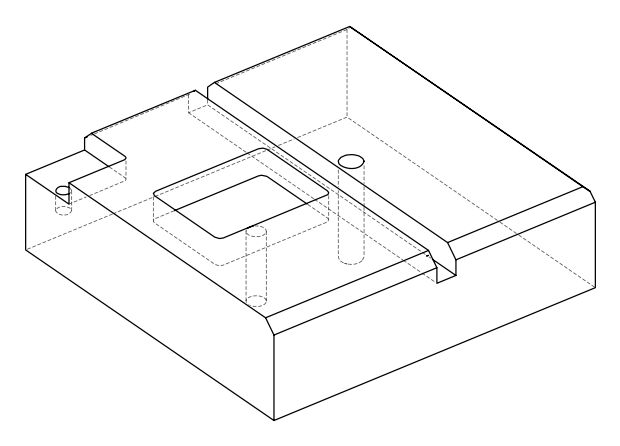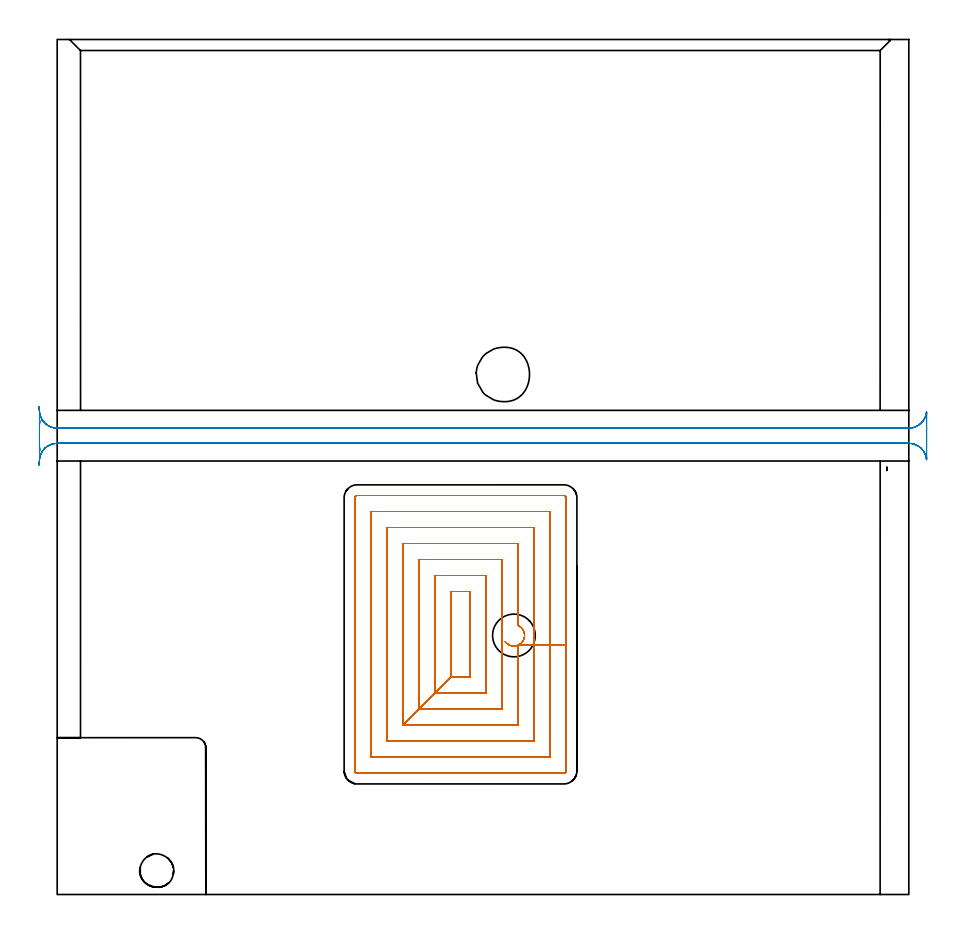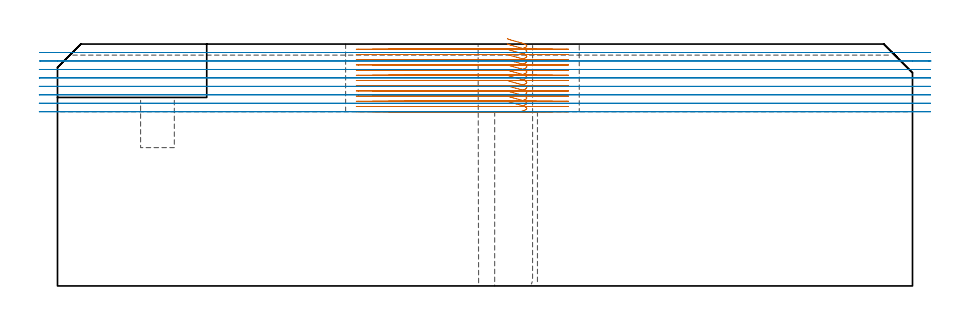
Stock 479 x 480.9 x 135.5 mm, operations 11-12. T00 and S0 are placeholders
(PLAN: 13 operations, 8 tool changes, 168.9 min)
(1 SPOT_DRILL | STEP1POCKET | NXT0321_9005460120000 | 0.06 min | 3548 mm3)
(2 INDEXABLE_INSERT_DRILL_THROUGH_HOLE_FROM_SOLID | STEP1HOLE | NXT0302_019 | 0.42 min | 61210 mm3)
(3 DRILL_BLIND_HOLE_INTO_CENTER | STEP1POCKET | NXT0301_128 | 0.13 min | 2859 mm3)
(4 MILL_ROUGH_BLIND_HOLE_CONTOUR | STEP1POCKET | NXT0201_013 | Spiral | 1.41 min | 9615 mm3)
(5 AREA_MILL | FG_CHAMFER_SURFACE | UGT0205_001 | 12 min | 32552 mm3)
(6 AREA_MILL_1 | FG_CHAMFER_SURFACE_1 | UGT0205_001 | 6.48 min | 14517 mm3)
(7 AREA_MILL_2 | FG_CHAMFER_SURFACE_2 | UGT0205_001 | 10.25 min | 27994 mm3)
(8 AREA_MILL_3 | FG_CHAMFER_SURFACE_3 | UGT0205_001 | 11.11 min | 8877 mm3)
(9 AREA_MILL_4 | FG_CHAMFER_SURFACE_4 | UGT0205_001 | 8.54 min | 18336 mm3)
(10 MILL_CORNER_NOTCH_RECTANGULAR | CORNER_NOTCH_RECTANGULAR | NXT0201_013 | Follow Part, ap 2.5, ae 75% | 31.03 min | 211541 mm3)
(11 MILL_RECTANGULAR_POCKET | POCKET_RECTANGULAR_STRAIGHT | NXT0201_011 | Follow Part, ap 3, ae 75% | 64.43 min | 815754 mm3)
(12 MILL_RECTANGULAR_SLOT | SLOT_RECTANGULAR | UGT0201_094 | Follow Part, ap 5, ae 75% | 16.9 min | 514327 mm3)
(13 MILL_THROUGH_HOLE_FROM_SOLID_MATERIAL | STEP1HOLE_1 | NXT0201_007 | Circular | 6.12 min | 98530 mm3)
(TOOL NXT0321_9005460120000 | NC Spot Drill, 142deg, 12mm, Carbide, Uncoated | D12 PA142 FL30 Z2)
(TOOL NXT0302_019 | Index. Insert Drill 24mm [880-D2400L25-05] | D24 PA176 FL120 Z2)
(TOOL NXT0301_128 | Carbide Drill 12mm [861.1-1200-036A1-GP GC34] | D12 PA150 FL37.4 Z2)
(TOOL NXT0201_013 | ENDMILL 10mm | D10 FL30 Z4)
(TOOL UGT0205_001 | Chamfer Mill 20 x 3 x 45 deg. | D20 FL50 Z2)
(TOOL NXT0201_011 | ENDMILL 12mm [2P460-1200-NA 1630] | D12 FL38 Z6)
(TOOL UGT0201_094 | End mill 20 mm | D20 FL38 Z4)
(TOOL NXT0201_007 | ENDMILL 25mm [R216.25-25050GCK54P 1620] | D25 R3 FL54 Z5)
(OP 11 MILL_RECTANGULAR_POCKET)
G17 G21 G94 G90
T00 M6
G54
G17 G0 G90 X252.016 Y142.227 S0 M3
G43 Z145.5 H1
Z138.5
G94 G1 X252.072 Y142.142 Z138.473 F250.
X252.53 Y141.602 Z138.283
X253.046 Y141.111 Z138.092
X253.563 Y140.717 Z137.918
X253.853 Y140.525 Z137.825
X254.635 Y140.143 Z137.592
X255.463 Y139.877 Z137.359
X256.32 Y139.732 Z137.126
X257.19 Y139.711 Z136.892
X258.053 Y139.815 Z136.659
X258.893 Y140.04 Z136.426
X259.692 Y140.384 Z136.193
X260.145 Y140.655 Z136.052
X260.735 Y141.093 Z135.855
X261.002 Y141.316 Z135.762
X261.63 Y142.005 Z135.512
X262.145 Y142.781 Z135.262
X262.536 Y143.627 Z135.013
X262.771 Y144.442 Z134.785
X262.89 Y145.347 Z134.541
X262.873 Y146.259 Z134.296
X262.718 Y147.159 Z134.052
X262.431 Y148.025 Z133.807
X262.016 Y148.838 Z133.563
X261.485 Y149.58 Z133.318
X261.246 Y149.834 Z133.225
X260.768 Y150.282 Z133.049
X260.179 Y150.719 Z132.853
X259.887 Y150.909 Z132.759
X259.619 Y151.053 Z132.678
X259.3 Y151.192 Z132.585
Y197.4 F500.
X194.4
Y95.2
X221.4 Y122.2
X232.3
Y170.4
X221.4
Y122.2
X212.4 Y113.2
X241.3
Y179.4
X212.4
Y113.2
X203.4 Y104.2
X250.3
Y188.4
X203.4
Y104.2
X194.4 Y95.2
X259.3
Y140.209
X268.3
Y206.4
X185.4
Y86.2
X268.3
Y140.209
X277.3
Y215.4
X176.4
Y77.2
X277.3
Y140.209
X286.3
Y223.1
G3 X285. Y224.4 R1.3
G1 X168.7
G3 X167.4 Y223.1 R1.3
G1 Y69.5
G3 X168.7 Y68.2 R1.3
G1 X285.
G3 X286.3 Y69.5 R1.3
G1 Y140.209
Y141.209
G0 X252.015 Y142.227 Z135.585
G1 X252.072 Y142.142 Z135.557 F250.
X252.53 Y141.602 Z135.367
X253.046 Y141.111 Z135.177
X253.563 Y140.717 Z135.002
X253.853 Y140.525 Z134.909
X254.659 Y140.134 Z134.669
X255.513 Y139.865 Z134.429
X256.397 Y139.726 Z134.189
X257.292 Y139.717 Z133.95
X258.179 Y139.84 Z133.71
X259.038 Y140.093 Z133.47
X259.85 Y140.469 Z133.23
X260.145 Y140.655 Z133.137
X260.735 Y141.093 Z132.94
X261.002 Y141.316 Z132.846
X261.63 Y142.005 Z132.597
X262.145 Y142.781 Z132.347
X262.536 Y143.627 Z132.097
X262.639 Y143.96 Z132.004
X262.738 Y144.294 Z131.911
X262.882 Y145.221 Z131.659
X262.881 Y146.159 Z131.408
X262.736 Y147.085 Z131.157
X262.45 Y147.978 Z130.905
X262.029 Y148.817 Z130.654
X261.485 Y149.58 Z130.403
X261.246 Y149.834 Z130.309
X260.768 Y150.282 Z130.134
X260.179 Y150.719 Z129.937
X259.887 Y150.909 Z129.844
X259.619 Y151.053 Z129.763
X259.3 Y151.192 Z129.669
Y197.4 F500.
X194.4
Y95.2
X221.4 Y122.2
X232.3
Y170.4
X221.4
Y122.2
X212.4 Y113.2
X241.3
Y179.4
X212.4
Y113.2
X203.4 Y104.2
X250.3
Y188.4
X203.4
Y104.2
X194.4 Y95.2
X259.3
Y140.209
X268.3
Y206.4
X185.4
Y86.2
X268.3
Y140.209
X277.3
Y215.4
X176.4
Y77.2
X277.3
Y140.209
X286.3
Y223.1
G3 X285. Y224.4 R1.3
G1 X168.7
G3 X167.4 Y223.1 R1.3
G1 Y69.5
G3 X168.7 Y68.2 R1.3
G1 X285.
G3 X286.3 Y69.5 R1.3
G1 Y140.209
Y141.209
G0 X252.015 Y142.227 Z132.669
G1 X252.072 Y142.142 Z132.642 F250.
X252.53 Y141.602 Z132.452
X253.046 Y141.111 Z132.261
X253.563 Y140.717 Z132.087
X253.853 Y140.525 Z131.994
X254.659 Y140.134 Z131.754
X255.513 Y139.865 Z131.514
X256.397 Y139.726 Z131.274
X257.292 Y139.717 Z131.034
X258.179 Y139.84 Z130.794
X259.038 Y140.093 Z130.554
X259.85 Y140.469 Z130.315
X260.145 Y140.655 Z130.221
X260.735 Y141.093 Z130.024
X261.002 Y141.316 Z129.931
X261.63 Y142.005 Z129.681
X262.145 Y142.781 Z129.432
X262.536 Y143.627 Z129.182
X262.639 Y143.96 Z129.089
X262.738 Y144.294 Z128.995
X262.882 Y145.221 Z128.744
X262.881 Y146.159 Z128.493
X262.736 Y147.085 Z128.241
X262.45 Y147.978 Z127.99
X262.029 Y148.817 Z127.739
X261.485 Y149.58 Z127.487
X261.246 Y149.834 Z127.394
X260.768 Y150.282 Z127.218
X260.179 Y150.719 Z127.022
X259.887 Y150.909 Z126.929
X259.619 Y151.053 Z126.847
X259.3 Y151.192 Z126.754
Y197.4 F500.
X194.4
Y95.2
X221.4 Y122.2
X232.3
Y170.4
X221.4
Y122.2
X212.4 Y113.2
X241.3
Y179.4
X212.4
Y113.2
X203.4 Y104.2
X250.3
Y188.4
X203.4
Y104.2
X194.4 Y95.2
X259.3
Y140.209
X268.3
Y206.4
X185.4
Y86.2
X268.3
Y140.209
X277.3
Y215.4
X176.4
Y77.2
X277.3
Y140.209
X286.3
Y223.1
G3 X285. Y224.4 R1.3
G1 X168.7
G3 X167.4 Y223.1 R1.3
G1 Y69.5
G3 X168.7 Y68.2 R1.3
G1 X285.
G3 X286.3 Y69.5 R1.3
G1 Y140.209
Y141.209
G0 X252.016 Y142.226 Z129.754
G1 X252.069 Y142.148 Z129.728 F250.
X252.531 Y141.6 Z129.536
X252.786 Y141.358 Z129.442
X253.045 Y141.112 Z129.346
X253.563 Y140.716 Z129.172
X253.854 Y140.525 Z129.078
X254.644 Y140.14 Z128.843
X255.481 Y139.873 Z128.608
X255.823 Y139.811 Z128.514
X256.166 Y139.749 Z128.421
X257.118 Y139.708 Z128.166
X258.065 Y139.817 Z127.91
X258.984 Y140.073 Z127.655
X259.85 Y140.469 Z127.399
X260.145 Y140.655 Z127.306
X260.732 Y141.091 Z127.11
X261. Y141.314 Z127.017
X261.628 Y142.003 Z126.767
X262.144 Y142.779 Z126.517
X262.535 Y143.625 Z126.268
X262.638 Y143.958 Z126.174
X262.737 Y144.291 Z126.081
X262.872 Y145.105 Z125.86
X262.895 Y145.929 Z125.639
X262.806 Y146.748 Z125.418
X262.607 Y147.548 Z125.197
X262.301 Y148.314 Z124.976
X261.894 Y149.031 Z124.756
X261.686 Y149.31 Z124.662
X261.481 Y149.584 Z124.57
X261.246 Y149.834 Z124.479
X260.768 Y150.282 Z124.303
X260.182 Y150.718 Z124.107
X259.89 Y150.908 Z124.014
X259.815 Y150.949 Z123.991
X259.3 Y151.192 Z123.838
Y197.4 F500.
X194.4
Y95.2
X221.4 Y122.2
X232.3
Y170.4
X221.4
Y122.2
X212.4 Y113.2
X241.3
Y179.4
X212.4
Y113.2
X203.4 Y104.2
X250.3
Y188.4
X203.4
Y104.2
X194.4 Y95.2
X259.3
Y140.209
X268.3
Y206.4
X185.4
Y86.2
X268.3
Y140.209
X277.3
Y215.4
X176.4
Y77.2
X277.3
Y140.209
X286.3
Y223.1
G3 X285. Y224.4 R1.3
G1 X168.7
G3 X167.4 Y223.1 R1.3
G1 Y69.5
G3 X168.7 Y68.2 R1.3
G1 X285.
G3 X286.3 Y69.5 R1.3
G1 Y140.209
Y141.209
G0 X252.016 Y142.226 Z126.838
G1 X252.069 Y142.148 Z126.813 F250.
X252.531 Y141.6 Z126.621
X253.045 Y141.112 Z126.431
X253.563 Y140.716 Z126.257
X253.854 Y140.525 Z126.163
X254.644 Y140.14 Z125.928
X255.481 Y139.873 Z125.692
X255.823 Y139.811 Z125.599
X256.166 Y139.749 Z125.506
X257.118 Y139.708 Z125.25
X258.065 Y139.817 Z124.995
X258.984 Y140.073 Z124.74
X259.85 Y140.469 Z124.484
X260.145 Y140.655 Z124.391
X260.732 Y141.091 Z124.195
X261. Y141.314 Z124.101
X261.557 Y141.913 Z123.882
X261.761 Y142.196 Z123.789
X261.964 Y142.478 Z123.696
X262.36 Y143.206 Z123.474
X262.653 Y143.981 Z123.252
X262.733 Y144.32 Z123.158
X262.812 Y144.659 Z123.065
X262.888 Y145.304 Z122.891
X262.894 Y145.953 Z122.717
X262.859 Y146.3 Z122.624
X262.823 Y146.646 Z122.53
X262.64 Y147.441 Z122.312
X262.352 Y148.204 Z122.093
X261.964 Y148.922 Z121.875
X261.484 Y149.581 Z121.656
X261.245 Y149.835 Z121.563
X260.768 Y150.282 Z121.388
X260.182 Y150.718 Z121.192
X259.89 Y150.908 Z121.099
X259.815 Y150.949 Z121.076
X259.3 Y151.192 Z120.923
Y197.4 F500.
X194.4
Y95.2
X221.4 Y122.2
X232.3
Y170.4
X221.4
Y122.2
X212.4 Y113.2
X241.3
Y179.4
X212.4
Y113.2
X203.4 Y104.2
X250.3
Y188.4
X203.4
Y104.2
X194.4 Y95.2
X259.3
Y140.209
X268.3
Y206.4
X185.4
Y86.2
X268.3
Y140.209
X277.3
Y215.4
X176.4
Y77.2
X277.3
Y140.209
X286.3
Y223.1
G3 X285. Y224.4 R1.3
G1 X168.7
G3 X167.4 Y223.1 R1.3
G1 Y69.5
G3 X168.7 Y68.2 R1.3
G1 X285.
G3 X286.3 Y69.5 R1.3
G1 Y140.209
Y141.209
G0 X252.016 Y142.226 Z123.923
G1 X252.072 Y142.142 Z123.896 F250.
X252.53 Y141.602 Z123.706
X253.046 Y141.111 Z123.516
X253.563 Y140.717 Z123.341
X253.853 Y140.525 Z123.248
X254.659 Y140.134 Z123.008
X255.513 Y139.865 Z122.768
X256.397 Y139.726 Z122.528
X257.292 Y139.717 Z122.288
X258.179 Y139.84 Z122.049
X259.038 Y140.093 Z121.809
X259.85 Y140.469 Z121.569
X260.145 Y140.655 Z121.475
X260.735 Y141.093 Z121.279
X261.002 Y141.316 Z121.185
X261.462 Y141.799 Z121.007
X261.673 Y142.077 Z120.913
X261.883 Y142.354 Z120.82
X262.332 Y143.146 Z120.576
X262.657 Y143.996 Z120.332
X262.737 Y144.334 Z120.239
X262.815 Y144.674 Z120.146
X262.885 Y145.257 Z119.988
X262.898 Y145.845 Z119.831
X262.869 Y146.192 Z119.738
X262.839 Y146.539 Z119.644
X262.663 Y147.363 Z119.418
X262.374 Y148.155 Z119.193
X261.979 Y148.899 Z118.967
X261.484 Y149.581 Z118.741
X261.245 Y149.835 Z118.648
X260.768 Y150.282 Z118.472
X260.179 Y150.719 Z118.276
X259.887 Y150.909 Z118.182
X259.619 Y151.053 Z118.101
X259.3 Y151.192 Z118.008
Y197.4 F500.
X194.4
Y95.2
X221.4 Y122.2
X232.3
Y170.4
X221.4
Y122.2
X212.4 Y113.2
X241.3
Y179.4
X212.4
Y113.2
X203.4 Y104.2
X250.3
Y188.4
X203.4
Y104.2
X194.4 Y95.2
X259.3
Y140.209
X268.3
Y206.4
X185.4
Y86.2
X268.3
Y140.209
X277.3
Y215.4
X176.4
Y77.2
X277.3
Y140.209
X286.3
Y223.1
G3 X285. Y224.4 R1.3
G1 X168.7
G3 X167.4 Y223.1 R1.3
G1 Y69.5
G3 X168.7 Y68.2 R1.3
G1 X285.
G3 X286.3 Y69.5 R1.3
G1 Y140.209
Y141.209
G0 X252.015 Y142.227 Z121.008
G1 X252.072 Y142.142 Z120.98 F250.
X252.53 Y141.602 Z120.791
X253.046 Y141.111 Z120.6
X253.563 Y140.717 Z120.426
X253.853 Y140.525 Z120.332
X254.659 Y140.134 Z120.092
X255.513 Y139.865 Z119.852
X256.397 Y139.726 Z119.613
X257.292 Y139.717 Z119.373
X258.179 Y139.84 Z119.133
X259.038 Y140.093 Z118.893
X259.85 Y140.469 Z118.653
X260.145 Y140.655 Z118.56
X260.735 Y141.093 Z118.363
X261.002 Y141.316 Z118.269
X261.63 Y142.005 Z118.02
X262.145 Y142.781 Z117.77
X262.536 Y143.627 Z117.52
X262.639 Y143.96 Z117.427
X262.738 Y144.294 Z117.334
X262.882 Y145.221 Z117.082
X262.881 Y146.159 Z116.831
X262.736 Y147.085 Z116.58
X262.45 Y147.978 Z116.328
X262.029 Y148.817 Z116.077
X261.485 Y149.58 Z115.826
X261.246 Y149.834 Z115.733
X260.768 Y150.282 Z115.557
X260.179 Y150.719 Z115.36
X259.887 Y150.909 Z115.267
X259.619 Y151.053 Z115.186
X259.3 Y151.192 Z115.092
Y197.4 F500.
X194.4
Y95.2
X221.4 Y122.2
X232.3
Y170.4
X221.4
Y122.2
X212.4 Y113.2
X241.3
Y179.4
X212.4
Y113.2
X203.4 Y104.2
X250.3
Y188.4
X203.4
Y104.2
X194.4 Y95.2
X259.3
Y140.209
X268.3
Y206.4
X185.4
Y86.2
X268.3
Y140.209
X277.3
Y215.4
X176.4
Y77.2
X277.3
Y140.209
X286.3
Y223.1
G3 X285. Y224.4 R1.3
G1 X168.7
G3 X167.4 Y223.1 R1.3
G1 Y69.5
G3 X168.7 Y68.2 R1.3
G1 X285.
G3 X286.3 Y69.5 R1.3
G1 Y140.209
Y141.209
G0 X252.015 Y142.227 Z118.092
G1 X252.554 Y141.578 Z117.866 F250.
X253.051 Y141.106 Z117.682
X253.565 Y140.715 Z117.509
X253.856 Y140.524 Z117.416
X254.689 Y140.122 Z117.168
X255.575 Y139.851 Z116.92
X256.491 Y139.718 Z116.672
X257.417 Y139.726 Z116.424
X258.33 Y139.875 Z116.176
X259.211 Y140.161 Z115.928
X259.525 Y140.311 Z115.835
X259.85 Y140.469 Z115.738
X260.145 Y140.655 Z115.644
X260.735 Y141.093 Z115.447
X261.002 Y141.316 Z115.354
X261.63 Y142.005 Z115.104
X262.145 Y142.781 Z114.855
X262.536 Y143.627 Z114.605
X262.639 Y143.96 Z114.512
X262.738 Y144.294 Z114.418
X262.882 Y145.221 Z114.167
X262.881 Y146.159 Z113.916
X262.736 Y147.085 Z113.664
X262.45 Y147.978 Z113.413
X262.029 Y148.817 Z113.162
X261.485 Y149.58 Z112.91
X261.246 Y149.834 Z112.817
X260.768 Y150.282 Z112.642
X260.179 Y150.719 Z112.445
X259.887 Y150.909 Z112.352
X259.619 Y151.053 Z112.27
X259.3 Y151.192 Z112.177
Y197.4 F500.
X194.4
Y95.2
X221.4 Y122.2
X232.3
Y170.4
X221.4
Y122.2
X212.4 Y113.2
X241.3
Y179.4
X212.4
Y113.2
X203.4 Y104.2
X250.3
Y188.4
X203.4
Y104.2
X194.4 Y95.2
X259.3
Y140.209
X268.3
Y206.4
X185.4
Y86.2
X268.3
Y140.209
X277.3
Y215.4
X176.4
Y77.2
X277.3
Y140.209
X286.3
Y223.1
G3 X285. Y224.4 R1.3
G1 X168.7
G3 X167.4 Y223.1 R1.3
G1 Y69.5
G3 X168.7 Y68.2 R1.3
G1 X285.
G3 X286.3 Y69.5 R1.3
G1 Y140.209
Y141.209
G0 X252.016 Y142.225 Z115.177
G1 X252.554 Y141.578 Z114.951 F250.
X253.048 Y141.11 Z114.769
X253.565 Y140.715 Z114.595
X253.856 Y140.524 Z114.501
X254.661 Y140.133 Z114.262
X255.515 Y139.865 Z114.022
X256.398 Y139.725 Z113.782
X257.293 Y139.717 Z113.542
X258.18 Y139.841 Z113.302
X259.038 Y140.093 Z113.063
X259.85 Y140.469 Z112.823
X260.145 Y140.655 Z112.73
X260.731 Y141.09 Z112.534
X260.998 Y141.313 Z112.441
X261.462 Y141.799 Z112.261
X261.673 Y142.076 Z112.167
X261.883 Y142.354 Z112.074
X262.122 Y142.739 Z111.953
X262.277 Y143.051 Z111.859
X262.431 Y143.364 Z111.766
X262.534 Y143.623 Z111.691
X262.637 Y143.956 Z111.598
X262.736 Y144.289 Z111.505
X262.871 Y145.103 Z111.284
X262.895 Y145.927 Z111.063
X262.806 Y146.747 Z110.842
X262.607 Y147.547 Z110.621
X262.301 Y148.313 Z110.4
X261.894 Y149.031 Z110.179
X261.686 Y149.31 Z110.085
X261.481 Y149.584 Z109.994
X261.246 Y149.834 Z109.902
X260.768 Y150.282 Z109.726
X260.183 Y150.716 Z109.531
X259.892 Y150.906 Z109.438
X259.814 Y150.95 Z109.414
X259.3 Y151.192 Z109.262
Y197.4 F500.
X194.4
Y95.2
X221.4 Y122.2
X232.3
Y170.4
X221.4
Y122.2
X212.4 Y113.2
X241.3
Y179.4
X212.4
Y113.2
X203.4 Y104.2
X250.3
Y188.4
X203.4
Y104.2
X194.4 Y95.2
X259.3
Y140.209
X268.3
Y206.4
X185.4
Y86.2
X268.3
Y140.209
X277.3
Y215.4
X176.4
Y77.2
X277.3
Y140.209
X286.3
Y223.1
G3 X285. Y224.4 R1.3
G1 X168.7
G3 X167.4 Y223.1 R1.3
G1 Y69.5
G3 X168.7 Y68.2 R1.3
G1 X285.
G3 X286.3 Y69.5 R1.3
G1 Y140.209
Y141.209
G0 X252.016 Y142.227 Z112.262
G1 X252.072 Y142.142 Z112.234 F250.
X252.53 Y141.602 Z112.045
X253.044 Y141.112 Z111.854
X253.563 Y140.716 Z111.679
X253.854 Y140.524 Z111.586
X254.717 Y140.111 Z111.33
X255.634 Y139.838 Z111.073
X256.582 Y139.713 Z110.817
X256.93 Y139.715 Z110.724
X257.279 Y139.716 Z110.63
X258.17 Y139.839 Z110.389
X259.034 Y140.091 Z110.148
X259.85 Y140.469 Z109.907
X260.145 Y140.655 Z109.814
X260.731 Y141.09 Z109.618
X260.998 Y141.313 Z109.525
X261.462 Y141.799 Z109.345
X261.673 Y142.076 Z109.252
X261.883 Y142.354 Z109.158
X262.122 Y142.739 Z109.037
X262.277 Y143.051 Z108.943
X262.431 Y143.364 Z108.85
X262.534 Y143.623 Z108.775
X262.754 Y144.364 Z108.568
X262.81 Y144.707 Z108.475
X262.866 Y145.051 Z108.382
X262.89 Y146.023 Z108.121
X262.758 Y146.986 Z107.861
X262.475 Y147.915 Z107.6
X262.046 Y148.788 Z107.34
X261.484 Y149.581 Z107.079
X261.245 Y149.835 Z106.986
X260.768 Y150.282 Z106.811
X260.183 Y150.716 Z106.616
X259.892 Y150.906 Z106.522
X259.814 Y150.95 Z106.498
X259.3 Y151.192 Z106.346
Y197.4 F500.
X194.4
Y95.2
X221.4 Y122.2
X232.3
Y170.4
X221.4
Y122.2
X212.4 Y113.2
X241.3
Y179.4
X212.4
Y113.2
X203.4 Y104.2
X250.3
Y188.4
X203.4
Y104.2
X194.4 Y95.2
X259.3
Y140.209
X268.3
Y206.4
X185.4
Y86.2
X268.3
Y140.209
X277.3
Y215.4
X176.4
Y77.2
X277.3
Y140.209
X286.3
Y223.1
G3 X285. Y224.4 R1.3
G1 X168.7
G3 X167.4 Y223.1 R1.3
G1 Y69.5
G3 X168.7 Y68.2 R1.3
G1 X285.
G3 X286.3 Y69.5 R1.3
G1 Y140.209
Y141.209
G0 X252.015 Y142.228 Z109.346
G1 X252.072 Y142.142 Z109.319 F250.
X252.53 Y141.602 Z109.129
X253.046 Y141.111 Z108.938
X253.563 Y140.717 Z108.764
X253.853 Y140.525 Z108.671
X254.716 Y140.111 Z108.414
X255.633 Y139.838 Z108.158
X256.582 Y139.713 Z107.901
X256.93 Y139.715 Z107.808
X257.279 Y139.716 Z107.715
X258.17 Y139.839 Z107.474
X259.034 Y140.091 Z107.233
X259.85 Y140.469 Z106.991
X260.145 Y140.655 Z106.898
X260.735 Y141.093 Z106.701
X261.002 Y141.316 Z106.608
X261.63 Y142.005 Z106.358
X262.145 Y142.781 Z106.108
X262.536 Y143.627 Z105.859
X262.639 Y143.96 Z105.765
X262.738 Y144.294 Z105.672
X262.882 Y145.221 Z105.421
X262.881 Y146.159 Z105.169
X262.736 Y147.086 Z104.918
X262.449 Y147.979 Z104.667
X262.029 Y148.817 Z104.415
X261.484 Y149.581 Z104.164
X261.245 Y149.835 Z104.071
X260.768 Y150.282 Z103.895
X260.179 Y150.719 Z103.699
X259.887 Y150.909 Z103.606
X259.619 Y151.053 Z103.524
X259.3 Y151.192 Z103.431
Y197.4 F500.
X194.4
Y95.2
X221.4 Y122.2
X232.3
Y170.4
X221.4
Y122.2
X212.4 Y113.2
X241.3
Y179.4
X212.4
Y113.2
X203.4 Y104.2
X250.3
Y188.4
X203.4
Y104.2
X194.4 Y95.2
X259.3
Y140.209
X268.3
Y206.4
X185.4
Y86.2
X268.3
Y140.209
X277.3
Y215.4
X176.4
Y77.2
X277.3
Y140.209
X286.3
Y223.1
G3 X285. Y224.4 R1.3
G1 X168.7
G3 X167.4 Y223.1 R1.3
G1 Y69.5
G3 X168.7 Y68.2 R1.3
G1 X285.
G3 X286.3 Y69.5 R1.3
G1 Y140.209
Y141.209
G0 X252.015 Y142.227 Z106.431
G1 X252.072 Y142.142 Z106.403 F250.
X252.53 Y141.602 Z106.214
X253.046 Y141.111 Z106.023
X253.563 Y140.717 Z105.849
X253.853 Y140.525 Z105.755
X254.659 Y140.134 Z105.515
X255.513 Y139.865 Z105.276
X256.397 Y139.726 Z105.036
X257.292 Y139.717 Z104.796
X258.179 Y139.84 Z104.556
X259.038 Y140.093 Z104.316
X259.85 Y140.469 Z104.076
X260.145 Y140.655 Z103.983
X260.735 Y141.093 Z103.786
X261.002 Y141.316 Z103.693
X261.63 Y142.005 Z103.443
X262.145 Y142.781 Z103.193
X262.536 Y143.627 Z102.944
X262.639 Y143.96 Z102.85
X262.738 Y144.294 Z102.757
X262.882 Y145.221 Z102.506
X262.881 Y146.159 Z102.254
X262.736 Y147.085 Z102.003
X262.45 Y147.978 Z101.752
X262.029 Y148.817 Z101.5
X261.485 Y149.58 Z101.249
X261.246 Y149.834 Z101.156
X260.768 Y150.282 Z100.98
X260.179 Y150.719 Z100.784
X259.887 Y150.909 Z100.69
X259.619 Y151.053 Z100.609
X259.3 Y151.192 Z100.515
Y197.4 F500.
X194.4
Y95.2
X221.4 Y122.2
X232.3
Y170.4
X221.4
Y122.2
X212.4 Y113.2
X241.3
Y179.4
X212.4
Y113.2
X203.4 Y104.2
X250.3
Y188.4
X203.4
Y104.2
X194.4 Y95.2
X259.3
Y140.209
X268.3
Y206.4
X185.4
Y86.2
X268.3
Y140.209
X277.3
Y215.4
X176.4
Y77.2
X277.3
Y140.209
X286.3
Y223.1
G3 X285. Y224.4 R1.3
G1 X168.7
G3 X167.4 Y223.1 R1.3
G1 Y69.5
G3 X168.7 Y68.2 R1.3
G1 X285.
G3 X286.3 Y69.5 R1.3
G1 Y140.209
Y141.209
G0 X252.015 Y142.227 Z103.515
G1 X252.072 Y142.142 Z103.488 F250.
X252.53 Y141.602 Z103.298
X253.046 Y141.111 Z103.107
X253.563 Y140.717 Z102.933
X253.853 Y140.525 Z102.84
X254.659 Y140.134 Z102.6
X255.513 Y139.865 Z102.36
X256.397 Y139.726 Z102.12
X257.292 Y139.717 Z101.88
X258.179 Y139.84 Z101.641
X259.038 Y140.093 Z101.401
X259.85 Y140.469 Z101.161
X260.145 Y140.655 Z101.067
X260.735 Y141.093 Z100.871
X261.002 Y141.316 Z100.777
X261.63 Y142.005 Z100.528
X262.145 Y142.781 Z100.278
X262.536 Y143.627 Z100.028
X262.639 Y143.96 Z99.935
X262.738 Y144.294 Z99.841
X262.882 Y145.221 Z99.59
X262.881 Y146.159 Z99.339
X262.736 Y147.085 Z99.088
X262.45 Y147.978 Z98.836
X262.029 Y148.817 Z98.585
X261.485 Y149.58 Z98.334
X261.246 Y149.834 Z98.24
X260.768 Y150.282 Z98.065
X260.179 Y150.719 Z97.868
X259.887 Y150.909 Z97.775
X259.619 Y151.053 Z97.693
X259.3 Y151.192 Z97.6
Y197.4 F500.
X194.4
Y95.2
X221.4 Y122.2
X232.3
Y170.4
X221.4
Y122.2
X212.4 Y113.2
X241.3
Y179.4
X212.4
Y113.2
X203.4 Y104.2
X250.3
Y188.4
X203.4
Y104.2
X194.4 Y95.2
X259.3
Y140.209
X268.3
Y206.4
X185.4
Y86.2
X268.3
Y140.209
X277.3
Y215.4
X176.4
Y77.2
X277.3
Y140.209
X286.3
Y223.1
G3 X285. Y224.4 R1.3
G1 X168.7
G3 X167.4 Y223.1 R1.3
G1 Y69.5
G3 X168.7 Y68.2 R1.3
G1 X285.
G3 X286.3 Y69.5 R1.3
G1 Y140.209
Y141.209
G0 Z145.5
M5
M2
(OP 12 MILL_RECTANGULAR_SLOT)
G17 G21 G94 G90
T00 M6
G54
G17 G0 G90 X489.16 Y269.898 S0 M3
G43 Z145.5 H0
Z130.762
G94 G1 X487.66 Y267.3 F250.
G2 X479. Y262.3 R10. F500.
G1 X0.
G2 X-8.733 Y267.428 R10.
G3 X-10. Y262.556 R10.
G1 Y253.57
G3 X-8.726 Y248.685 R10.
G2 X0. Y253.8 R10.
G1 X479.
G2 X487.66 Y248.8 R10.
G1 X489.16 Y246.202 F250.
G0 X489.365 Y271.046 Z126.025
G1 X488.164 Y268.297
G2 X479. Y262.3 R10. F500.
G1 X0.
G2 X-9.677 Y269.779 R10.
G1 X-9.706 Y269.786
G3 X-10. Y267.379 R10.
G1 Y248.773
G3 X-9.699 Y246.339 R10.
G1 X-9.67 Y246.347
G2 X0. Y253.8 R10.
G1 X479.
G2 X488.161 Y247.809 R10.
G1 X489.364 Y245.061 F250.
G0 Z145.5
X-10.202 Y241.583
Z121.287
G1 X-9.97 Y244.574
G2 X0. Y253.8 R10. F500.
G1 X479.
G2 X488.859 Y245.475 R10.
G1 X488.888 Y245.471
G3 X489. Y246.961 R10.
G1 Y269.224
G3 X488.895 Y270.669 R10.
G1 X488.865 Y270.665
G2 X479. Y262.3 R10.
G1 X0.
G2 X-9.97 Y271.526 R10.
G1 X-10.202 Y274.517 F250.
G0 Y241.583 Z116.55
G1 X-9.97 Y244.574
G2 X0. Y253.8 R10. F500.
G1 X479.
G2 X488.97 Y244.574 R10.
G1 X489.
Y271.526
X488.97
G2 X479. Y262.3 R10.
G1 X0.
G2 X-9.97 Y271.526 R10.
G1 X-10.202 Y274.517 F250.
G0 Y241.583 Z111.812
G1 X-9.97 Y244.574
G2 X0. Y253.8 R10. F500.
G1 X479.
G2 X488.97 Y244.574 R10.
G1 X489.
Y271.526
X488.97
G2 X479. Y262.3 R10.
G1 X0.
G2 X-9.97 Y271.526 R10.
G1 X-10.202 Y274.517 F250.
G0 Y241.583 Z107.075
G1 X-9.97 Y244.574
G2 X0. Y253.8 R10. F500.
G1 X479.
G2 X488.97 Y244.574 R10.
G1 X489.
Y271.526
X488.97
G2 X479. Y262.3 R10.
G1 X0.
G2 X-9.97 Y271.526 R10.
G1 X-10.202 Y274.517 F250.
G0 Y241.583 Z102.337
G1 X-9.97 Y244.574
G2 X0. Y253.8 R10. F500.
G1 X479.
G2 X488.97 Y244.574 R10.
G1 X489.
Y271.526
X488.97
G2 X479. Y262.3 R10.
G1 X0.
G2 X-9.97 Y271.526 R10.
G1 X-10.202 Y274.517 F250.
G0 Y241.583 Z97.6
G1 X-9.97 Y244.574
G2 X0. Y253.8 R10. F500.
G1 X479.
G2 X488.97 Y244.574 R10.
G1 X489.
Y271.526
X488.97
G2 X479. Y262.3 R10.
G1 X0.
G2 X-9.97 Y271.526 R10.
G1 X-10.202 Y274.517 F250.
G0 Z145.5
M5
M2
